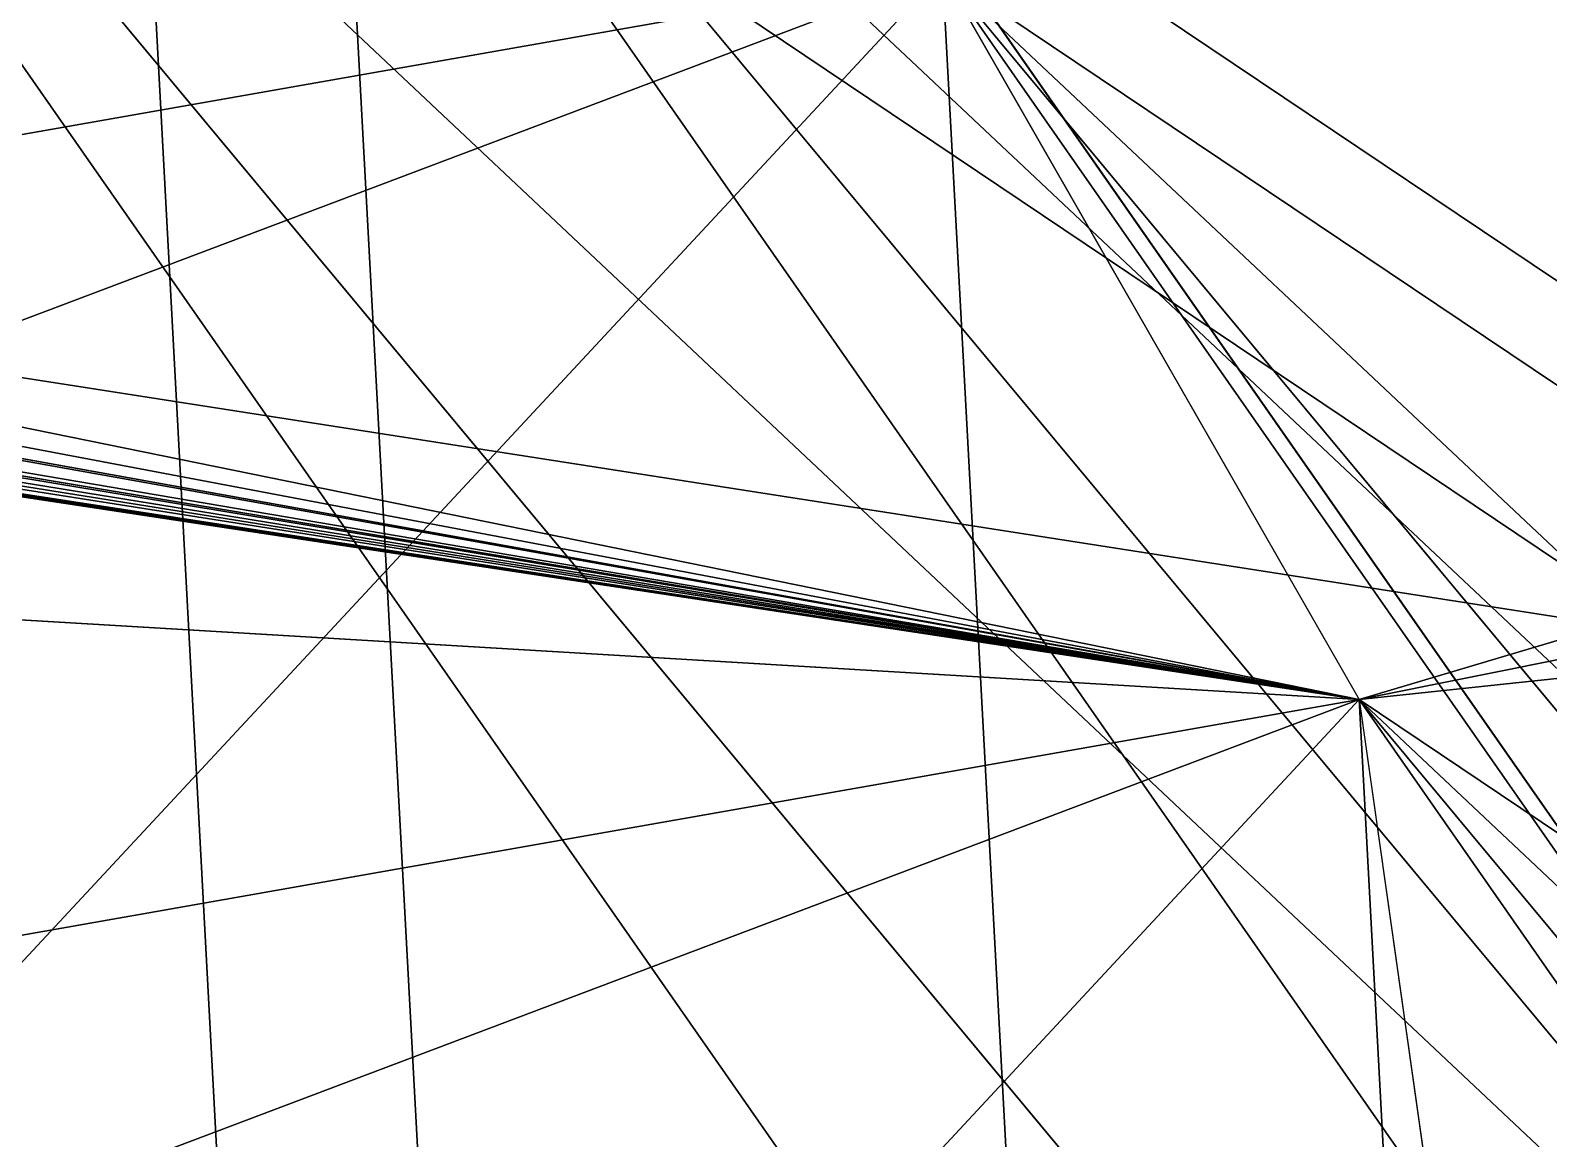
# Model space of a CAD drawing. Header units: metres. Extents: x 503497 to 504361, y 6966567 to 6966857.
# Drawn here: x 504168.887 to 504169.476, y 6966697.092 to 6966697.522 of the extents above; entities that cross this region are included whole.
import ezdxf

# ---------------------------------------------------------------- set-up
doc = ezdxf.new("R2010")
doc.units = ezdxf.units.M

msp = doc.modelspace()

# ---------------------------------------------------------------- linework, layer by layer
at = {"layer": 'SHADOW_APPROVED_20260111T072000'}
for points in [[(504169.2405, 6966697.5447), (504169.4022, 6966697.2624), (504096.2284, 6966712.1664), (504096.0667, 6966712.4487), (504169.2405, 6966697.5447)], [(504169.4022, 6966697.2624), (504169.4593, 6966696.8594), (504096.2855, 6966711.7634), (504096.2284, 6966712.1664), (504169.4022, 6966697.2624)]]:
    msp.add_lwpolyline(points, close=True, dxfattribs=at)
msp.add_lwpolyline([(504152.9477, 6966710.2148), (504167.8718, 6966707.8869), (504167.5638, 6966705.9126), (504170.7929, 6966705.4089), (504170.0047, 6966700.3561), (504169.7774, 6966699.9974), (504169.5259, 6966699.8139), (504168.8949, 6966699.7238), (504168.6104, 6966697.9001), (504168.9205, 6966697.8003), (504169.2405, 6966697.5447), (504169.4022, 6966697.2624), (504169.4593, 6966696.8594), (504167.3244, 6966683.1734), (504124.6436, 6966689.8311)], dxfattribs=at)
at = {"layer": 'SHADOW_APPROVED_20260114T072400'}
for points in [[(504169.2405, 6966697.5447), (504169.4022, 6966697.2624), (504097.3938, 6966710.9011), (504097.2321, 6966711.1834), (504169.2405, 6966697.5447)], [(504169.4022, 6966697.2624), (504169.4593, 6966696.8594), (504097.4509, 6966710.4981), (504097.3938, 6966710.9011), (504169.4022, 6966697.2624)]]:
    msp.add_lwpolyline(points, close=True, dxfattribs=at)
msp.add_lwpolyline([(504152.9477, 6966710.2148), (504167.8718, 6966707.8869), (504167.5638, 6966705.9126), (504170.7929, 6966705.4089), (504170.0047, 6966700.3561), (504169.7774, 6966699.9974), (504169.5259, 6966699.8139), (504168.8949, 6966699.7238), (504168.6104, 6966697.9001), (504168.9205, 6966697.8003), (504169.2405, 6966697.5447), (504169.4022, 6966697.2624), (504169.4593, 6966696.8594), (504167.3244, 6966683.1734), (504124.6436, 6966689.8311)], dxfattribs=at)
at = {"layer": 'SHADOW_APPROVED_20260122T071500'}
for points in [[(504169.2405, 6966697.5447), (504169.4022, 6966697.2624), (504086.8357, 6966712.0305), (504086.674, 6966712.3128), (504169.2405, 6966697.5447)], [(504169.4022, 6966697.2624), (504169.4593, 6966696.8594), (504086.8928, 6966711.6275), (504086.8357, 6966712.0305), (504169.4022, 6966697.2624)]]:
    msp.add_lwpolyline(points, close=True, dxfattribs=at)
msp.add_lwpolyline([(504152.9477, 6966710.2148), (504167.8718, 6966707.8869), (504167.5638, 6966705.9126), (504170.7929, 6966705.4089), (504170.0047, 6966700.3561), (504169.7774, 6966699.9974), (504169.5259, 6966699.8139), (504168.8949, 6966699.7238), (504168.6104, 6966697.9001), (504168.9205, 6966697.8003), (504169.2405, 6966697.5447), (504169.4022, 6966697.2624), (504169.4593, 6966696.8594), (504167.3244, 6966683.1734), (504124.6436, 6966689.8311)], dxfattribs=at)
at = {"layer": 'SHADOW_APPROVED_20260124T072500'}
msp.add_lwpolyline([(504152.9477, 6966710.2148), (504167.8718, 6966707.8869), (504167.5638, 6966705.9126), (504170.7929, 6966705.4089), (504170.0047, 6966700.3561), (504169.7774, 6966699.9974), (504169.5259, 6966699.8139), (504168.8949, 6966699.7238), (504168.6104, 6966697.9001), (504168.9205, 6966697.8003), (504169.2405, 6966697.5447), (504169.4022, 6966697.2624), (504169.4593, 6966696.8594), (504167.3244, 6966683.1734), (504124.6436, 6966689.8311)], dxfattribs=at)
for points in [[(504169.2405, 6966697.5447), (504169.4022, 6966697.2624), (504093.1591, 6966708.9774), (504092.9974, 6966709.2597), (504169.2405, 6966697.5447)], [(504169.4022, 6966697.2624), (504169.4593, 6966696.8594), (504093.2162, 6966708.5744), (504093.1591, 6966708.9774), (504169.4022, 6966697.2624)]]:
    msp.add_lwpolyline(points, close=True, dxfattribs=at)
at = {"layer": 'SHADOW_APPROVED_20260126T071100'}
for points in [[(504169.2405, 6966697.5447), (504169.4022, 6966697.2624), (504080.9771, 6966712.3082), (504080.8154, 6966712.5905), (504169.2405, 6966697.5447)], [(504169.4022, 6966697.2624), (504169.4593, 6966696.8594), (504081.0342, 6966711.9052), (504080.9771, 6966712.3082), (504169.4022, 6966697.2624)]]:
    msp.add_lwpolyline(points, close=True, dxfattribs=at)
msp.add_lwpolyline([(504152.9477, 6966710.2148), (504167.8718, 6966707.8869), (504167.5638, 6966705.9126), (504170.7929, 6966705.4089), (504170.0047, 6966700.3561), (504169.7774, 6966699.9974), (504169.5259, 6966699.8139), (504168.8949, 6966699.7238), (504168.6104, 6966697.9001), (504168.9205, 6966697.8003), (504169.2405, 6966697.5447), (504169.4022, 6966697.2624), (504169.4593, 6966696.8594), (504167.3244, 6966683.1734), (504124.6436, 6966689.8311)], dxfattribs=at)
at = {"layer": 'SHADOW_APPROVED_20260127T071900'}
msp.add_lwpolyline([(504152.9477, 6966710.2148), (504167.8718, 6966707.8869), (504167.5638, 6966705.9126), (504170.7929, 6966705.4089), (504170.0047, 6966700.3561), (504169.7774, 6966699.9974), (504169.5259, 6966699.8139), (504168.8949, 6966699.7238), (504168.6104, 6966697.9001), (504168.9205, 6966697.8003), (504169.2405, 6966697.5447), (504169.4022, 6966697.2624), (504169.4593, 6966696.8594), (504167.3244, 6966683.1734), (504124.6436, 6966689.8311)], dxfattribs=at)
for points in [[(504169.2405, 6966697.5447), (504169.4022, 6966697.2624), (504087.0593, 6966709.755), (504086.8976, 6966710.0373), (504169.2405, 6966697.5447)], [(504169.4022, 6966697.2624), (504169.4593, 6966696.8594), (504087.1164, 6966709.352), (504087.0593, 6966709.755), (504169.4022, 6966697.2624)]]:
    msp.add_lwpolyline(points, close=True, dxfattribs=at)
at = {"layer": 'SHADOW_APPROVED_20260129T071100'}
for points in [[(504169.2405, 6966697.5447), (504169.4022, 6966697.2624), (504078.9565, 6966711.4812), (504078.7948, 6966711.7635), (504169.2405, 6966697.5447)], [(504169.4022, 6966697.2624), (504169.4593, 6966696.8594), (504079.0136, 6966711.0782), (504078.9565, 6966711.4812), (504169.4022, 6966697.2624)]]:
    msp.add_lwpolyline(points, close=True, dxfattribs=at)
msp.add_lwpolyline([(504152.9477, 6966710.2148), (504167.8718, 6966707.8869), (504167.5638, 6966705.9126), (504170.7929, 6966705.4089), (504170.0047, 6966700.3561), (504169.7774, 6966699.9974), (504169.5259, 6966699.8139), (504168.8949, 6966699.7238), (504168.6104, 6966697.9001), (504168.9205, 6966697.8003), (504169.2405, 6966697.5447), (504169.4022, 6966697.2624), (504169.4593, 6966696.8594), (504167.3244, 6966683.1734), (504124.6436, 6966689.8311)], dxfattribs=at)
at = {"layer": 'SHADOW_APPROVED_20260130T071100'}
for points in [[(504169.2405, 6966697.5447), (504169.4022, 6966697.2624), (504078.2703, 6966711.1766), (504078.1086, 6966711.4589), (504169.2405, 6966697.5447)], [(504169.4022, 6966697.2624), (504169.4593, 6966696.8594), (504078.3274, 6966710.7736), (504078.2703, 6966711.1766), (504169.4022, 6966697.2624)]]:
    msp.add_lwpolyline(points, close=True, dxfattribs=at)
msp.add_lwpolyline([(504152.9477, 6966710.2148), (504167.8718, 6966707.8869), (504167.5638, 6966705.9126), (504170.7929, 6966705.4089), (504170.0047, 6966700.3561), (504169.7774, 6966699.9974), (504169.5259, 6966699.8139), (504168.8949, 6966699.7238), (504168.6104, 6966697.9001), (504168.9205, 6966697.8003), (504169.2405, 6966697.5447), (504169.4022, 6966697.2624), (504169.4593, 6966696.8594), (504167.3244, 6966683.1734), (504124.6436, 6966689.8311)], dxfattribs=at)
at = {"layer": 'SHADOW_APPROVED_20260203T070000'}
for points in [[(504169.2405, 6966697.5447), (504169.4022, 6966697.2624), (504063.378, 6966713.5638), (504063.2163, 6966713.8461), (504169.2405, 6966697.5447)], [(504169.4022, 6966697.2624), (504169.4593, 6966696.8594), (504063.4351, 6966713.1608), (504063.378, 6966713.5638), (504169.4022, 6966697.2624)]]:
    msp.add_lwpolyline(points, close=True, dxfattribs=at)
msp.add_lwpolyline([(504152.9477, 6966710.2148), (504167.8718, 6966707.8869), (504167.5638, 6966705.9126), (504170.7929, 6966705.4089), (504170.0047, 6966700.3561), (504169.7774, 6966699.9974), (504169.5259, 6966699.8139), (504168.8949, 6966699.7238), (504168.6104, 6966697.9001), (504168.9205, 6966697.8003), (504169.2405, 6966697.5447), (504169.4022, 6966697.2624), (504169.4593, 6966696.8594), (504167.3244, 6966683.1734), (504124.6436, 6966689.8311)], dxfattribs=at)
at = {"layer": 'SHADOW_APPROVED_20260314T074000'}
msp.add_lwpolyline([(504152.9477, 6966710.2148), (504167.8718, 6966707.8869), (504167.5638, 6966705.9126), (504170.7929, 6966705.4089), (504170.0047, 6966700.3561), (504169.7774, 6966699.9974), (504169.5259, 6966699.8139), (504168.8949, 6966699.7238), (504168.6104, 6966697.9001), (504168.9205, 6966697.8003), (504169.2405, 6966697.5447), (504169.4022, 6966697.2624), (504169.4593, 6966696.8594), (504167.3244, 6966683.1734), (504124.6436, 6966689.8311)], dxfattribs=at)
for points in [[(504168.9205, 6966697.8003), (504169.2405, 6966697.5447), (504081.486, 6966682.0883), (504081.166, 6966682.3439), (504168.9205, 6966697.8003)], [(504169.2405, 6966697.5447), (504169.4022, 6966697.2624), (504081.6477, 6966681.806), (504081.486, 6966682.0883), (504169.2405, 6966697.5447)], [(504169.4022, 6966697.2624), (504169.4593, 6966696.8594), (504081.7048, 6966681.403), (504081.6477, 6966681.806), (504169.4022, 6966697.2624)]]:
    msp.add_lwpolyline(points, close=True, dxfattribs=at)
at = {"layer": 'SHADOW_APPROVED_20260426T070000'}
msp.add_lwpolyline([(504152.9477, 6966710.2148), (504167.8718, 6966707.8869), (504167.5638, 6966705.9126), (504170.7929, 6966705.4089), (504170.0047, 6966700.3561), (504169.7774, 6966699.9974), (504169.5259, 6966699.8139), (504168.8949, 6966699.7238), (504168.6104, 6966697.9001), (504168.9205, 6966697.8003), (504169.2405, 6966697.5447), (504169.4022, 6966697.2624), (504169.4593, 6966696.8594), (504167.3244, 6966683.1734), (504124.6436, 6966689.8311)], dxfattribs=at)
for points in [[(504168.9205, 6966697.8003), (504169.2405, 6966697.5447), (503952.1129, 6966615.4829), (503951.7929, 6966615.7385), (504168.9205, 6966697.8003)], [(504169.2405, 6966697.5447), (504169.4022, 6966697.2624), (503952.2746, 6966615.2006), (503952.1129, 6966615.4829), (504169.2405, 6966697.5447)], [(504169.4022, 6966697.2624), (504169.4593, 6966696.8594), (503952.3317, 6966614.7976), (503952.2746, 6966615.2006), (504169.4022, 6966697.2624)]]:
    msp.add_lwpolyline(points, close=True, dxfattribs=at)
at = {"layer": 'SHADOW_APPROVED_20260621T090000'}
msp.add_lwpolyline([(504152.9477, 6966710.2148), (504167.8718, 6966707.8869), (504167.5638, 6966705.9126), (504170.7929, 6966705.4089), (504170.0047, 6966700.3561), (504169.7774, 6966699.9974), (504169.5259, 6966699.8139), (504168.8949, 6966699.7238), (504168.6104, 6966697.9001), (504168.9205, 6966697.8003), (504169.2405, 6966697.5447), (504169.4022, 6966697.2624), (504169.4593, 6966696.8594), (504167.3244, 6966683.1734), (504124.6436, 6966689.8311)], dxfattribs=at)
for points in [[(504168.9205, 6966697.8003), (504169.2405, 6966697.5447), (504110.7242, 6966634.6131), (504110.4042, 6966634.8687), (504168.9205, 6966697.8003)], [(504169.2405, 6966697.5447), (504169.4022, 6966697.2624), (504110.8859, 6966634.3308), (504110.7242, 6966634.6131), (504169.2405, 6966697.5447)], [(504169.4022, 6966697.2624), (504169.4593, 6966696.8594), (504110.943, 6966633.9278), (504110.8859, 6966634.3308), (504169.4022, 6966697.2624)]]:
    msp.add_lwpolyline(points, close=True, dxfattribs=at)
at = {"layer": 'SHADOW_APPROVED_20260621T120000'}
for points in [[(504162.3543, 6966751.1815), (504177.0609, 6966748.8875), (504179.9269, 6966695.6647), (504165.2203, 6966697.9587), (504162.3543, 6966751.1815)], [(504132.4712, 6966687.6429), (504134.82, 6966702.7008), (504163.8484, 6966698.1727), (504163.4856, 6966695.8471), (504164.8575, 6966695.6331), (504165.2203, 6966697.9587), (504179.9269, 6966695.6647), (504178.1809, 6966684.4716), (504174.9016, 6966684.9831), (504174.7398, 6966683.9458), (504177.6677, 6966683.4891), (504175.9374, 6966672.3964), (504161.4651, 6966674.6539), (504161.1702, 6966672.7633), (504152.4031, 6966674.1309), (504152.8572, 6966677.0421), (504149.7954, 6966677.5197), (504149.6441, 6966676.5493), (504141.312, 6966677.849), (504140.8892, 6966675.1386), (504130.767, 6966676.7175), (504132.4712, 6966687.6429)], [(504169.5259, 6966699.8139), (504168.8949, 6966699.7238), (504171.5159, 6966651.051), (504172.1469, 6966651.1411), (504169.5259, 6966699.8139)], [(504168.8949, 6966699.7238), (504168.6104, 6966697.9001), (504171.2314, 6966649.2273), (504171.5159, 6966651.051), (504168.8949, 6966699.7238)], [(504168.6104, 6966697.9001), (504168.9205, 6966697.8003), (504171.5415, 6966649.1275), (504171.2314, 6966649.2273), (504168.6104, 6966697.9001)], [(504168.9205, 6966697.8003), (504169.2405, 6966697.5447), (504171.8615, 6966648.8719), (504171.5415, 6966649.1275), (504168.9205, 6966697.8003)], [(504169.2405, 6966697.5447), (504169.4022, 6966697.2624), (504172.0232, 6966648.5896), (504171.8615, 6966648.8719), (504169.2405, 6966697.5447)], [(504169.4022, 6966697.2624), (504169.4593, 6966696.8594), (504172.0803, 6966648.1866), (504172.0232, 6966648.5896), (504169.4022, 6966697.2624)]]:
    msp.add_lwpolyline(points, close=True, dxfattribs=at)
msp.add_lwpolyline([(504152.9477, 6966710.2148), (504167.8718, 6966707.8869), (504167.5638, 6966705.9126), (504170.7929, 6966705.4089), (504170.0047, 6966700.3561), (504169.7774, 6966699.9974), (504169.5259, 6966699.8139), (504168.8949, 6966699.7238), (504168.6104, 6966697.9001), (504168.9205, 6966697.8003), (504169.2405, 6966697.5447), (504169.4022, 6966697.2624), (504169.4593, 6966696.8594), (504167.3244, 6966683.1734), (504124.6436, 6966689.8311)], dxfattribs=at)
at = {"layer": 'SHADOW_APPROVED_20260621T140000'}
for points in [[(504146.7781, 6966729.7721), (504138.446, 6966731.0718), (504180.9931, 6966670.0489), (504189.3252, 6966668.7492), (504146.7781, 6966729.7721)], [(504146.9294, 6966730.7425), (504146.7781, 6966729.7721), (504189.3252, 6966668.7492), (504189.4765, 6966669.7196), (504146.9294, 6966730.7425)], [(504168.8949, 6966699.7238), (504168.6104, 6966697.9001), (504207.5201, 6966642.0941), (504207.8046, 6966643.9178), (504168.8949, 6966699.7238)], [(504168.6104, 6966697.9001), (504168.9205, 6966697.8003), (504207.8302, 6966641.9943), (504207.5201, 6966642.0941), (504168.6104, 6966697.9001)], [(504168.9205, 6966697.8003), (504169.2405, 6966697.5447), (504208.1502, 6966641.7387), (504207.8302, 6966641.9943), (504168.9205, 6966697.8003)], [(504169.2405, 6966697.5447), (504169.4022, 6966697.2624), (504208.3119, 6966641.4564), (504208.1502, 6966641.7387), (504169.2405, 6966697.5447)], [(504169.4022, 6966697.2624), (504169.4593, 6966696.8594), (504208.369, 6966641.0534), (504208.3119, 6966641.4564), (504169.4022, 6966697.2624)]]:
    msp.add_lwpolyline(points, close=True, dxfattribs=at)
msp.add_lwpolyline([(504152.9477, 6966710.2148), (504167.8718, 6966707.8869), (504167.5638, 6966705.9126), (504170.7929, 6966705.4089), (504170.0047, 6966700.3561), (504169.7774, 6966699.9974), (504169.5259, 6966699.8139), (504168.8949, 6966699.7238), (504168.6104, 6966697.9001), (504168.9205, 6966697.8003), (504169.2405, 6966697.5447), (504169.4022, 6966697.2624), (504169.4593, 6966696.8594), (504167.3244, 6966683.1734), (504124.6436, 6966689.8311)], dxfattribs=at)
at = {"layer": 'SHADOW_APPROVED_20260621T150000'}
msp.add_lwpolyline([(504152.9477, 6966710.2148), (504167.8718, 6966707.8869), (504167.5638, 6966705.9126), (504170.7929, 6966705.4089), (504170.0047, 6966700.3561), (504169.7774, 6966699.9974), (504169.5259, 6966699.8139), (504168.8949, 6966699.7238), (504168.6104, 6966697.9001), (504168.9205, 6966697.8003), (504169.2405, 6966697.5447), (504169.4022, 6966697.2624), (504169.4593, 6966696.8594), (504167.3244, 6966683.1734), (504124.6436, 6966689.8311)], dxfattribs=at)
for points in [[(504168.8949, 6966699.7238), (504168.6104, 6966697.9001), (504241.8905, 6966628.8973), (504242.175, 6966630.721), (504168.8949, 6966699.7238)], [(504168.6104, 6966697.9001), (504168.9205, 6966697.8003), (504242.2006, 6966628.7975), (504241.8905, 6966628.8973), (504168.6104, 6966697.9001)], [(504168.9205, 6966697.8003), (504169.2405, 6966697.5447), (504242.5206, 6966628.5419), (504242.2006, 6966628.7975), (504168.9205, 6966697.8003)], [(504169.2405, 6966697.5447), (504169.4022, 6966697.2624), (504242.6823, 6966628.2596), (504242.5206, 6966628.5419), (504169.2405, 6966697.5447)], [(504169.4022, 6966697.2624), (504169.4593, 6966696.8594), (504242.7394, 6966627.8566), (504242.6823, 6966628.2596), (504169.4022, 6966697.2624)]]:
    msp.add_lwpolyline(points, close=True, dxfattribs=at)
at = {"layer": 'SHADOW_APPROVED_20260621T160000'}
msp.add_lwpolyline([(504152.9477, 6966710.2148), (504167.8718, 6966707.8869), (504167.5638, 6966705.9126), (504170.7929, 6966705.4089), (504170.0047, 6966700.3561), (504169.7774, 6966699.9974), (504169.5259, 6966699.8139), (504168.8949, 6966699.7238), (504168.6104, 6966697.9001), (504168.9205, 6966697.8003), (504169.2405, 6966697.5447), (504169.4022, 6966697.2624), (504169.4593, 6966696.8594), (504167.3244, 6966683.1734), (504124.6436, 6966689.8311)], dxfattribs=at)
for points in [[(504168.8949, 6966699.7238), (504168.6104, 6966697.9001), (504336.8666, 6966584.8003), (504337.1511, 6966586.624), (504168.8949, 6966699.7238)], [(504168.6104, 6966697.9001), (504168.9205, 6966697.8003), (504337.1767, 6966584.7005), (504336.8666, 6966584.8003), (504168.6104, 6966697.9001)], [(504168.9205, 6966697.8003), (504169.2405, 6966697.5447), (504337.4967, 6966584.4449), (504337.1767, 6966584.7005), (504168.9205, 6966697.8003)], [(504169.2405, 6966697.5447), (504169.4022, 6966697.2624), (504337.6584, 6966584.1626), (504337.4967, 6966584.4449), (504169.2405, 6966697.5447)], [(504169.4022, 6966697.2624), (504169.4593, 6966696.8594), (504337.7155, 6966583.7596), (504337.6584, 6966584.1626), (504169.4022, 6966697.2624)]]:
    msp.add_lwpolyline(points, close=True, dxfattribs=at)
at = {"layer": 'SHADOW_APPROVED_20261019T053000'}
for points in [[(504169.2405, 6966697.5447), (504169.4022, 6966697.2624), (503592.6465, 6966789.3952), (503592.4848, 6966789.6775), (504169.2405, 6966697.5447)], [(504169.4022, 6966697.2624), (504169.4593, 6966696.8594), (503592.7036, 6966788.9922), (503592.6465, 6966789.3952), (504169.4022, 6966697.2624)]]:
    msp.add_lwpolyline(points, close=True, dxfattribs=at)
msp.add_lwpolyline([(504152.9477, 6966710.2148), (504167.8718, 6966707.8869), (504167.5638, 6966705.9126), (504170.7929, 6966705.4089), (504170.0047, 6966700.3561), (504169.7774, 6966699.9974), (504169.5259, 6966699.8139), (504168.8949, 6966699.7238), (504168.6104, 6966697.9001), (504168.9205, 6966697.8003), (504169.2405, 6966697.5447), (504169.4022, 6966697.2624), (504169.4593, 6966696.8594), (504167.3244, 6966683.1734), (504124.6436, 6966689.8311)], dxfattribs=at)
at = {"layer": 'SHADOW_APPROVED_20261112T063500'}
for points in [[(504169.2405, 6966697.5447), (504169.4022, 6966697.2624), (504071.1239, 6966713.2166), (504070.9622, 6966713.4989), (504169.2405, 6966697.5447)], [(504169.4022, 6966697.2624), (504169.4593, 6966696.8594), (504071.181, 6966712.8136), (504071.1239, 6966713.2166), (504169.4022, 6966697.2624)]]:
    msp.add_lwpolyline(points, close=True, dxfattribs=at)
msp.add_lwpolyline([(504152.9477, 6966710.2148), (504167.8718, 6966707.8869), (504167.5638, 6966705.9126), (504170.7929, 6966705.4089), (504170.0047, 6966700.3561), (504169.7774, 6966699.9974), (504169.5259, 6966699.8139), (504168.8949, 6966699.7238), (504168.6104, 6966697.9001), (504168.9205, 6966697.8003), (504169.2405, 6966697.5447), (504169.4022, 6966697.2624), (504169.4593, 6966696.8594), (504167.3244, 6966683.1734), (504124.6436, 6966689.8311)], dxfattribs=at)
at = {"layer": 'SHADOW_APPROVED_20261113T063500'}
for points in [[(504169.2405, 6966697.5447), (504169.4022, 6966697.2624), (504071.5921, 6966713.6321), (504071.4304, 6966713.9144), (504169.2405, 6966697.5447)], [(504169.4022, 6966697.2624), (504169.4593, 6966696.8594), (504071.6492, 6966713.2291), (504071.5921, 6966713.6321), (504169.4022, 6966697.2624)]]:
    msp.add_lwpolyline(points, close=True, dxfattribs=at)
msp.add_lwpolyline([(504152.9477, 6966710.2148), (504167.8718, 6966707.8869), (504167.5638, 6966705.9126), (504170.7929, 6966705.4089), (504170.0047, 6966700.3561), (504169.7774, 6966699.9974), (504169.5259, 6966699.8139), (504168.8949, 6966699.7238), (504168.6104, 6966697.9001), (504168.9205, 6966697.8003), (504169.2405, 6966697.5447), (504169.4022, 6966697.2624), (504169.4593, 6966696.8594), (504167.3244, 6966683.1734), (504124.6436, 6966689.8311)], dxfattribs=at)
at = {"layer": 'SHADOW_APPROVED_20261122T065200'}
for points in [[(504169.2405, 6966697.5447), (504169.4022, 6966697.2624), (504089.2381, 6966711.7132), (504089.0764, 6966711.9955), (504169.2405, 6966697.5447)], [(504169.4022, 6966697.2624), (504169.4593, 6966696.8594), (504089.2952, 6966711.3102), (504089.2381, 6966711.7132), (504169.4022, 6966697.2624)]]:
    msp.add_lwpolyline(points, close=True, dxfattribs=at)
msp.add_lwpolyline([(504152.9477, 6966710.2148), (504167.8718, 6966707.8869), (504167.5638, 6966705.9126), (504170.7929, 6966705.4089), (504170.0047, 6966700.3561), (504169.7774, 6966699.9974), (504169.5259, 6966699.8139), (504168.8949, 6966699.7238), (504168.6104, 6966697.9001), (504168.9205, 6966697.8003), (504169.2405, 6966697.5447), (504169.4022, 6966697.2624), (504169.4593, 6966696.8594), (504167.3244, 6966683.1734), (504124.6436, 6966689.8311)], dxfattribs=at)
at = {"layer": 'SHADOW_APPROVED_20261123T070300'}
msp.add_lwpolyline([(504152.9477, 6966710.2148), (504167.8718, 6966707.8869), (504167.5638, 6966705.9126), (504170.7929, 6966705.4089), (504170.0047, 6966700.3561), (504169.7774, 6966699.9974), (504169.5259, 6966699.8139), (504168.8949, 6966699.7238), (504168.6104, 6966697.9001), (504168.9205, 6966697.8003), (504169.2405, 6966697.5447), (504169.4022, 6966697.2624), (504169.4593, 6966696.8594), (504167.3244, 6966683.1734), (504124.6436, 6966689.8311)], dxfattribs=at)
for points in [[(504169.2405, 6966697.5447), (504169.4022, 6966697.2624), (504097.0053, 6966709.2689), (504096.8436, 6966709.5512), (504169.2405, 6966697.5447)], [(504169.4022, 6966697.2624), (504169.4593, 6966696.8594), (504097.0624, 6966708.8659), (504097.0053, 6966709.2689), (504169.4022, 6966697.2624)]]:
    msp.add_lwpolyline(points, close=True, dxfattribs=at)
at = {"layer": 'SHADOW_APPROVED_20261221T090000'}
msp.add_lwpolyline([(504152.9477, 6966710.2148), (504167.8718, 6966707.8869), (504167.5638, 6966705.9126), (504170.7929, 6966705.4089), (504170.0047, 6966700.3561), (504169.7774, 6966699.9974), (504169.5259, 6966699.8139), (504168.8949, 6966699.7238), (504168.6104, 6966697.9001), (504168.9205, 6966697.8003), (504169.2405, 6966697.5447), (504169.4022, 6966697.2624), (504169.4593, 6966696.8594), (504167.3244, 6966683.1734), (504124.6436, 6966689.8311)], dxfattribs=at)
for points in [[(504169.2405, 6966697.5447), (504169.4022, 6966697.2624), (504139.1475, 6966699.0618), (504138.9858, 6966699.3441), (504169.2405, 6966697.5447)], [(504169.4022, 6966697.2624), (504169.4593, 6966696.8594), (504139.2046, 6966698.6588), (504139.1475, 6966699.0618), (504169.4022, 6966697.2624)]]:
    msp.add_lwpolyline(points, close=True, dxfattribs=at)
at = {"layer": 'SHADOW_APPROVED_20261221T120000'}
msp.add_lwpolyline([(504152.9477, 6966710.2148), (504167.8718, 6966707.8869), (504167.5638, 6966705.9126), (504170.7929, 6966705.4089), (504170.0047, 6966700.3561), (504169.7774, 6966699.9974), (504169.5259, 6966699.8139), (504168.8949, 6966699.7238), (504168.6104, 6966697.9001), (504168.9205, 6966697.8003), (504169.2405, 6966697.5447), (504169.4022, 6966697.2624), (504169.4593, 6966696.8594), (504167.3244, 6966683.1734), (504124.6436, 6966689.8311)], dxfattribs=at)
for points in [[(504168.8949, 6966699.7238), (504168.6104, 6966697.9001), (504170.8829, 6966695.1693), (504171.1674, 6966696.993), (504168.8949, 6966699.7238)], [(504168.6104, 6966697.9001), (504168.9205, 6966697.8003), (504171.193, 6966695.0695), (504170.8829, 6966695.1693), (504168.6104, 6966697.9001)], [(504168.9205, 6966697.8003), (504169.2405, 6966697.5447), (504171.513, 6966694.8139), (504171.193, 6966695.0695), (504168.9205, 6966697.8003)], [(504169.2405, 6966697.5447), (504169.4022, 6966697.2624), (504171.6747, 6966694.5316), (504171.513, 6966694.8139), (504169.2405, 6966697.5447)], [(504169.4022, 6966697.2624), (504169.4593, 6966696.8594), (504171.7318, 6966694.1286), (504171.6747, 6966694.5316), (504169.4022, 6966697.2624)]]:
    msp.add_lwpolyline(points, close=True, dxfattribs=at)
at = {"layer": 'SHADOW_APPROVED_20261221T150000'}
msp.add_lwpolyline([(504152.9477, 6966710.2148), (504167.8718, 6966707.8869), (504167.5638, 6966705.9126), (504170.7929, 6966705.4089), (504170.0047, 6966700.3561), (504169.7774, 6966699.9974), (504169.5259, 6966699.8139), (504168.8949, 6966699.7238), (504168.6104, 6966697.9001), (504168.9205, 6966697.8003), (504169.2405, 6966697.5447), (504169.4022, 6966697.2624), (504169.4593, 6966696.8594), (504167.3244, 6966683.1734), (504124.6436, 6966689.8311)], dxfattribs=at)
for points in [[(504169.2405, 6966697.5447), (504169.4022, 6966697.2624), (504207.0961, 6966701.2827), (504206.9344, 6966701.565), (504169.2405, 6966697.5447)], [(504169.4022, 6966697.2624), (504169.4593, 6966696.8594), (504207.1532, 6966700.8797), (504207.0961, 6966701.2827), (504169.4022, 6966697.2624)]]:
    msp.add_lwpolyline(points, close=True, dxfattribs=at)
at = {"layer": 'SHADOW_APPROVED_20261221T160000'}
msp.add_lwpolyline([(504152.9477, 6966710.2148), (504167.8718, 6966707.8869), (504167.5638, 6966705.9126), (504170.7929, 6966705.4089), (504170.0047, 6966700.3561), (504169.7774, 6966699.9974), (504169.5259, 6966699.8139), (504168.8949, 6966699.7238), (504168.6104, 6966697.9001), (504168.9205, 6966697.8003), (504169.2405, 6966697.5447), (504169.4022, 6966697.2624), (504169.4593, 6966696.8594), (504167.3244, 6966683.1734), (504124.6436, 6966689.8311)], dxfattribs=at)
for points in [[(504169.2405, 6966697.5447), (504169.4022, 6966697.2624), (504228.964, 6966709.2142), (504228.8023, 6966709.4965), (504169.2405, 6966697.5447)], [(504169.4022, 6966697.2624), (504169.4593, 6966696.8594), (504229.0211, 6966708.8112), (504228.964, 6966709.2142), (504169.4022, 6966697.2624)]]:
    msp.add_lwpolyline(points, close=True, dxfattribs=at)
at = {"layer": 'SHADOW_APPROVED_20261221T170000'}
for points in [[(504169.2405, 6966697.5447), (504169.4022, 6966697.2624), (504272.6021, 6966728.15), (504272.4404, 6966728.4323), (504169.2405, 6966697.5447)], [(504169.4022, 6966697.2624), (504169.4593, 6966696.8594), (504272.6592, 6966727.747), (504272.6021, 6966728.15), (504169.4022, 6966697.2624)]]:
    msp.add_lwpolyline(points, close=True, dxfattribs=at)
msp.add_lwpolyline([(504152.9477, 6966710.2148), (504167.8718, 6966707.8869), (504167.5638, 6966705.9126), (504170.7929, 6966705.4089), (504170.0047, 6966700.3561), (504169.7774, 6966699.9974), (504169.5259, 6966699.8139), (504168.8949, 6966699.7238), (504168.6104, 6966697.9001), (504168.9205, 6966697.8003), (504169.2405, 6966697.5447), (504169.4022, 6966697.2624), (504169.4593, 6966696.8594), (504167.3244, 6966683.1734), (504124.6436, 6966689.8311)], dxfattribs=at)
at = {"layer": 'SHADOW_COMPARATOR_RL48_20260111T072000'}
msp.add_lwpolyline([(504152.9477, 6966710.2148), (504167.8718, 6966707.8869), (504167.5638, 6966705.9126), (504170.7929, 6966705.4089), (504170.0047, 6966700.3561), (504169.7774, 6966699.9974), (504169.5259, 6966699.8139), (504168.8949, 6966699.7238), (504168.6104, 6966697.9001), (504168.9205, 6966697.8003), (504169.2405, 6966697.5447), (504169.4022, 6966697.2624), (504169.4593, 6966696.8594), (504167.3244, 6966683.1734), (504124.6436, 6966689.8311)], dxfattribs=at)
for points in [[(504169.2405, 6966697.5447), (504169.4022, 6966697.2624), (504123.7749, 6966706.5558), (504123.6132, 6966706.8381), (504169.2405, 6966697.5447)], [(504169.4022, 6966697.2624), (504169.4593, 6966696.8594), (504123.832, 6966706.1528), (504123.7749, 6966706.5558), (504169.4022, 6966697.2624)]]:
    msp.add_lwpolyline(points, close=True, dxfattribs=at)
at = {"layer": 'SHADOW_COMPARATOR_RL48_20260114T072400'}
msp.add_lwpolyline([(504152.9477, 6966710.2148), (504167.8718, 6966707.8869), (504167.5638, 6966705.9126), (504170.7929, 6966705.4089), (504170.0047, 6966700.3561), (504169.7774, 6966699.9974), (504169.5259, 6966699.8139), (504168.8949, 6966699.7238), (504168.6104, 6966697.9001), (504168.9205, 6966697.8003), (504169.2405, 6966697.5447), (504169.4022, 6966697.2624), (504169.4593, 6966696.8594), (504167.3244, 6966683.1734), (504124.6436, 6966689.8311)], dxfattribs=at)
for points in [[(504169.2405, 6966697.5447), (504169.4022, 6966697.2624), (504124.5016, 6966705.7668), (504124.3399, 6966706.0491), (504169.2405, 6966697.5447)], [(504169.4022, 6966697.2624), (504169.4593, 6966696.8594), (504124.5587, 6966705.3638), (504124.5016, 6966705.7668), (504169.4022, 6966697.2624)]]:
    msp.add_lwpolyline(points, close=True, dxfattribs=at)
at = {"layer": 'SHADOW_COMPARATOR_RL48_20260122T071500'}
msp.add_lwpolyline([(504152.9477, 6966710.2148), (504167.8718, 6966707.8869), (504167.5638, 6966705.9126), (504170.7929, 6966705.4089), (504170.0047, 6966700.3561), (504169.7774, 6966699.9974), (504169.5259, 6966699.8139), (504168.8949, 6966699.7238), (504168.6104, 6966697.9001), (504168.9205, 6966697.8003), (504169.2405, 6966697.5447), (504169.4022, 6966697.2624), (504169.4593, 6966696.8594), (504167.3244, 6966683.1734), (504124.6436, 6966689.8311)], dxfattribs=at)
for points in [[(504169.2405, 6966697.5447), (504169.4022, 6966697.2624), (504117.9181, 6966706.471), (504117.7564, 6966706.7533), (504169.2405, 6966697.5447)], [(504169.4022, 6966697.2624), (504169.4593, 6966696.8594), (504117.9752, 6966706.068), (504117.9181, 6966706.471), (504169.4022, 6966697.2624)]]:
    msp.add_lwpolyline(points, close=True, dxfattribs=at)
at = {"layer": 'SHADOW_COMPARATOR_RL48_20260124T072500'}
msp.add_lwpolyline([(504152.9477, 6966710.2148), (504167.8718, 6966707.8869), (504167.5638, 6966705.9126), (504170.7929, 6966705.4089), (504170.0047, 6966700.3561), (504169.7774, 6966699.9974), (504169.5259, 6966699.8139), (504168.8949, 6966699.7238), (504168.6104, 6966697.9001), (504168.9205, 6966697.8003), (504169.2405, 6966697.5447), (504169.4022, 6966697.2624), (504169.4593, 6966696.8594), (504167.3244, 6966683.1734), (504124.6436, 6966689.8311)], dxfattribs=at)
for points in [[(504169.2405, 6966697.5447), (504169.4022, 6966697.2624), (504121.861, 6966704.5673), (504121.6993, 6966704.8496), (504169.2405, 6966697.5447)], [(504169.4022, 6966697.2624), (504169.4593, 6966696.8594), (504121.9181, 6966704.1643), (504121.861, 6966704.5673), (504169.4022, 6966697.2624)]]:
    msp.add_lwpolyline(points, close=True, dxfattribs=at)
at = {"layer": 'SHADOW_COMPARATOR_RL48_20260126T071100'}
msp.add_lwpolyline([(504152.9477, 6966710.2148), (504167.8718, 6966707.8869), (504167.5638, 6966705.9126), (504170.7929, 6966705.4089), (504170.0047, 6966700.3561), (504169.7774, 6966699.9974), (504169.5259, 6966699.8139), (504168.8949, 6966699.7238), (504168.6104, 6966697.9001), (504168.9205, 6966697.8003), (504169.2405, 6966697.5447), (504169.4022, 6966697.2624), (504169.4593, 6966696.8594), (504167.3244, 6966683.1734), (504124.6436, 6966689.8311)], dxfattribs=at)
for points in [[(504169.2405, 6966697.5447), (504169.4022, 6966697.2624), (504114.265, 6966706.6442), (504114.1033, 6966706.9265), (504169.2405, 6966697.5447)], [(504169.4022, 6966697.2624), (504169.4593, 6966696.8594), (504114.3221, 6966706.2412), (504114.265, 6966706.6442), (504169.4022, 6966697.2624)]]:
    msp.add_lwpolyline(points, close=True, dxfattribs=at)
at = {"layer": 'SHADOW_COMPARATOR_RL48_20260127T071900'}
msp.add_lwpolyline([(504152.9477, 6966710.2148), (504167.8718, 6966707.8869), (504167.5638, 6966705.9126), (504170.7929, 6966705.4089), (504170.0047, 6966700.3561), (504169.7774, 6966699.9974), (504169.5259, 6966699.8139), (504168.8949, 6966699.7238), (504168.6104, 6966697.9001), (504168.9205, 6966697.8003), (504169.2405, 6966697.5447), (504169.4022, 6966697.2624), (504169.4593, 6966696.8594), (504167.3244, 6966683.1734), (504124.6436, 6966689.8311)], dxfattribs=at)
for points in [[(504169.2405, 6966697.5447), (504169.4022, 6966697.2624), (504118.0575, 6966705.0521), (504117.8958, 6966705.3344), (504169.2405, 6966697.5447)], [(504169.4022, 6966697.2624), (504169.4593, 6966696.8594), (504118.1146, 6966704.6491), (504118.0575, 6966705.0521), (504169.4022, 6966697.2624)]]:
    msp.add_lwpolyline(points, close=True, dxfattribs=at)
at = {"layer": 'SHADOW_COMPARATOR_RL48_20260129T071100'}
msp.add_lwpolyline([(504152.9477, 6966710.2148), (504167.8718, 6966707.8869), (504167.5638, 6966705.9126), (504170.7929, 6966705.4089), (504170.0047, 6966700.3561), (504169.7774, 6966699.9974), (504169.5259, 6966699.8139), (504168.8949, 6966699.7238), (504168.6104, 6966697.9001), (504168.9205, 6966697.8003), (504169.2405, 6966697.5447), (504169.4022, 6966697.2624), (504169.4593, 6966696.8594), (504167.3244, 6966683.1734), (504124.6436, 6966689.8311)], dxfattribs=at)
for points in [[(504169.2405, 6966697.5447), (504169.4022, 6966697.2624), (504113.005, 6966706.1285), (504112.8433, 6966706.4108), (504169.2405, 6966697.5447)], [(504169.4022, 6966697.2624), (504169.4593, 6966696.8594), (504113.0621, 6966705.7255), (504113.005, 6966706.1285), (504169.4022, 6966697.2624)]]:
    msp.add_lwpolyline(points, close=True, dxfattribs=at)
at = {"layer": 'SHADOW_COMPARATOR_RL48_20260130T071100'}
msp.add_lwpolyline([(504152.9477, 6966710.2148), (504167.8718, 6966707.8869), (504167.5638, 6966705.9126), (504170.7929, 6966705.4089), (504170.0047, 6966700.3561), (504169.7774, 6966699.9974), (504169.5259, 6966699.8139), (504168.8949, 6966699.7238), (504168.6104, 6966697.9001), (504168.9205, 6966697.8003), (504169.2405, 6966697.5447), (504169.4022, 6966697.2624), (504169.4593, 6966696.8594), (504167.3244, 6966683.1734), (504124.6436, 6966689.8311)], dxfattribs=at)
for points in [[(504169.2405, 6966697.5447), (504169.4022, 6966697.2624), (504112.5771, 6966705.9386), (504112.4154, 6966706.2209), (504169.2405, 6966697.5447)], [(504169.4022, 6966697.2624), (504169.4593, 6966696.8594), (504112.6342, 6966705.5356), (504112.5771, 6966705.9386), (504169.4022, 6966697.2624)]]:
    msp.add_lwpolyline(points, close=True, dxfattribs=at)
at = {"layer": 'SHADOW_COMPARATOR_RL48_20260203T070000'}
msp.add_lwpolyline([(504152.9477, 6966710.2148), (504167.8718, 6966707.8869), (504167.5638, 6966705.9126), (504170.7929, 6966705.4089), (504170.0047, 6966700.3561), (504169.7774, 6966699.9974), (504169.5259, 6966699.8139), (504168.8949, 6966699.7238), (504168.6104, 6966697.9001), (504168.9205, 6966697.8003), (504169.2405, 6966697.5447), (504169.4022, 6966697.2624), (504169.4593, 6966696.8594), (504167.3244, 6966683.1734), (504124.6436, 6966689.8311)], dxfattribs=at)
for points in [[(504169.2405, 6966697.5447), (504169.4022, 6966697.2624), (504103.2911, 6966707.4271), (504103.1294, 6966707.7094), (504169.2405, 6966697.5447)], [(504169.4022, 6966697.2624), (504169.4593, 6966696.8594), (504103.3482, 6966707.0241), (504103.2911, 6966707.4271), (504169.4022, 6966697.2624)]]:
    msp.add_lwpolyline(points, close=True, dxfattribs=at)
at = {"layer": 'SHADOW_COMPARATOR_RL48_20260314T074000'}
msp.add_lwpolyline([(504152.9477, 6966710.2148), (504167.8718, 6966707.8869), (504167.5638, 6966705.9126), (504170.7929, 6966705.4089), (504170.0047, 6966700.3561), (504169.7774, 6966699.9974), (504169.5259, 6966699.8139), (504168.8949, 6966699.7238), (504168.6104, 6966697.9001), (504168.9205, 6966697.8003), (504169.2405, 6966697.5447), (504169.4022, 6966697.2624), (504169.4593, 6966696.8594), (504167.3244, 6966683.1734), (504124.6436, 6966689.8311)], dxfattribs=at)
for points in [[(504168.9205, 6966697.8003), (504169.2405, 6966697.5447), (504114.5214, 6966687.9069), (504114.2014, 6966688.1625), (504168.9205, 6966697.8003)], [(504169.2405, 6966697.5447), (504169.4022, 6966697.2624), (504114.6831, 6966687.6246), (504114.5214, 6966687.9069), (504169.2405, 6966697.5447)], [(504169.4022, 6966697.2624), (504169.4593, 6966696.8594), (504114.7402, 6966687.2216), (504114.6831, 6966687.6246), (504169.4022, 6966697.2624)]]:
    msp.add_lwpolyline(points, close=True, dxfattribs=at)
at = {"layer": 'SHADOW_COMPARATOR_RL48_20260426T070000'}
msp.add_lwpolyline([(504152.9477, 6966710.2148), (504167.8718, 6966707.8869), (504167.5638, 6966705.9126), (504170.7929, 6966705.4089), (504170.0047, 6966700.3561), (504169.7774, 6966699.9974), (504169.5259, 6966699.8139), (504168.8949, 6966699.7238), (504168.6104, 6966697.9001), (504168.9205, 6966697.8003), (504169.2405, 6966697.5447), (504169.4022, 6966697.2624), (504169.4593, 6966696.8594), (504167.3244, 6966683.1734), (504124.6436, 6966689.8311)], dxfattribs=at)
for points in [[(504168.9205, 6966697.8003), (504169.2405, 6966697.5447), (504033.8512, 6966646.3753), (504033.5312, 6966646.6309), (504168.9205, 6966697.8003)], [(504169.2405, 6966697.5447), (504169.4022, 6966697.2624), (504034.0129, 6966646.093), (504033.8512, 6966646.3753), (504169.2405, 6966697.5447)], [(504169.4022, 6966697.2624), (504169.4593, 6966696.8594), (504034.07, 6966645.69), (504034.0129, 6966646.093), (504169.4022, 6966697.2624)]]:
    msp.add_lwpolyline(points, close=True, dxfattribs=at)
at = {"layer": 'SHADOW_COMPARATOR_RL48_20260621T090000'}
msp.add_lwpolyline([(504152.9477, 6966710.2148), (504167.8718, 6966707.8869), (504167.5638, 6966705.9126), (504170.7929, 6966705.4089), (504170.0047, 6966700.3561), (504169.7774, 6966699.9974), (504169.5259, 6966699.8139), (504168.8949, 6966699.7238), (504168.6104, 6966697.9001), (504168.9205, 6966697.8003), (504169.2405, 6966697.5447), (504169.4022, 6966697.2624), (504169.4593, 6966696.8594), (504167.3244, 6966683.1734), (504124.6436, 6966689.8311)], dxfattribs=at)
for points in [[(504168.9205, 6966697.8003), (504169.2405, 6966697.5447), (504132.7528, 6966658.3039), (504132.4328, 6966658.5595), (504168.9205, 6966697.8003)], [(504169.2405, 6966697.5447), (504169.4022, 6966697.2624), (504132.9145, 6966658.0216), (504132.7528, 6966658.3039), (504169.2405, 6966697.5447)], [(504169.4022, 6966697.2624), (504169.4593, 6966696.8594), (504132.9716, 6966657.6186), (504132.9145, 6966658.0216), (504169.4022, 6966697.2624)]]:
    msp.add_lwpolyline(points, close=True, dxfattribs=at)
at = {"layer": 'SHADOW_COMPARATOR_RL48_20260621T120000'}
msp.add_lwpolyline([(504152.9477, 6966710.2148), (504167.8718, 6966707.8869), (504167.5638, 6966705.9126), (504170.7929, 6966705.4089), (504170.0047, 6966700.3561), (504169.7774, 6966699.9974), (504169.5259, 6966699.8139), (504168.8949, 6966699.7238), (504168.6104, 6966697.9001), (504168.9205, 6966697.8003), (504169.2405, 6966697.5447), (504169.4022, 6966697.2624), (504169.4593, 6966696.8594), (504167.3244, 6966683.1734), (504124.6436, 6966689.8311)], dxfattribs=at)
for points in [[(504169.5259, 6966699.8139), (504168.8949, 6966699.7238), (504170.5292, 6966669.374), (504171.1602, 6966669.4641), (504169.5259, 6966699.8139)], [(504168.8949, 6966699.7238), (504168.6104, 6966697.9001), (504170.2447, 6966667.5503), (504170.5292, 6966669.374), (504168.8949, 6966699.7238)], [(504168.6104, 6966697.9001), (504168.9205, 6966697.8003), (504170.5548, 6966667.4505), (504170.2447, 6966667.5503), (504168.6104, 6966697.9001)], [(504168.9205, 6966697.8003), (504169.2405, 6966697.5447), (504170.8748, 6966667.1949), (504170.5548, 6966667.4505), (504168.9205, 6966697.8003)], [(504169.2405, 6966697.5447), (504169.4022, 6966697.2624), (504171.0365, 6966666.9126), (504170.8748, 6966667.1949), (504169.2405, 6966697.5447)], [(504169.4022, 6966697.2624), (504169.4593, 6966696.8594), (504171.0936, 6966666.5096), (504171.0365, 6966666.9126), (504169.4022, 6966697.2624)]]:
    msp.add_lwpolyline(points, close=True, dxfattribs=at)
at = {"layer": 'SHADOW_COMPARATOR_RL48_20260621T140000'}
for points in [[(504146.7781, 6966729.7721), (504138.446, 6966731.0718), (504162.708, 6966696.2741), (504171.0401, 6966694.9744), (504146.7781, 6966729.7721)], [(504146.9294, 6966730.7425), (504146.7781, 6966729.7721), (504171.0401, 6966694.9744), (504171.1914, 6966695.9448), (504146.9294, 6966730.7425)], [(504168.8949, 6966699.7238), (504168.6104, 6966697.9001), (504192.8724, 6966663.1024), (504193.1569, 6966664.9261), (504168.8949, 6966699.7238)], [(504168.6104, 6966697.9001), (504168.9205, 6966697.8003), (504193.1825, 6966663.0026), (504192.8724, 6966663.1024), (504168.6104, 6966697.9001)], [(504168.9205, 6966697.8003), (504169.2405, 6966697.5447), (504193.5025, 6966662.747), (504193.1825, 6966663.0026), (504168.9205, 6966697.8003)], [(504169.2405, 6966697.5447), (504169.4022, 6966697.2624), (504193.6642, 6966662.4647), (504193.5025, 6966662.747), (504169.2405, 6966697.5447)], [(504169.4022, 6966697.2624), (504169.4593, 6966696.8594), (504193.7213, 6966662.0617), (504193.6642, 6966662.4647), (504169.4022, 6966697.2624)]]:
    msp.add_lwpolyline(points, close=True, dxfattribs=at)
msp.add_lwpolyline([(504152.9477, 6966710.2148), (504167.8718, 6966707.8869), (504167.5638, 6966705.9126), (504170.7929, 6966705.4089), (504170.0047, 6966700.3561), (504169.7774, 6966699.9974), (504169.5259, 6966699.8139), (504168.8949, 6966699.7238), (504168.6104, 6966697.9001), (504168.9205, 6966697.8003), (504169.2405, 6966697.5447), (504169.4022, 6966697.2624), (504169.4593, 6966696.8594), (504167.3244, 6966683.1734), (504124.6436, 6966689.8311)], dxfattribs=at)
at = {"layer": 'SHADOW_COMPARATOR_RL48_20260621T150000'}
msp.add_lwpolyline([(504152.9477, 6966710.2148), (504167.8718, 6966707.8869), (504167.5638, 6966705.9126), (504170.7929, 6966705.4089), (504170.0047, 6966700.3561), (504169.7774, 6966699.9974), (504169.5259, 6966699.8139), (504168.8949, 6966699.7238), (504168.6104, 6966697.9001), (504168.9205, 6966697.8003), (504169.2405, 6966697.5447), (504169.4022, 6966697.2624), (504169.4593, 6966696.8594), (504167.3244, 6966683.1734), (504124.6436, 6966689.8311)], dxfattribs=at)
for points in [[(504168.8949, 6966699.7238), (504168.6104, 6966697.9001), (504214.304, 6966654.8736), (504214.5885, 6966656.6973), (504168.8949, 6966699.7238)], [(504168.6104, 6966697.9001), (504168.9205, 6966697.8003), (504214.6141, 6966654.7738), (504214.304, 6966654.8736), (504168.6104, 6966697.9001)], [(504168.9205, 6966697.8003), (504169.2405, 6966697.5447), (504214.9341, 6966654.5182), (504214.6141, 6966654.7738), (504168.9205, 6966697.8003)], [(504169.2405, 6966697.5447), (504169.4022, 6966697.2624), (504215.0958, 6966654.2359), (504214.9341, 6966654.5182), (504169.2405, 6966697.5447)], [(504169.4022, 6966697.2624), (504169.4593, 6966696.8594), (504215.1529, 6966653.8329), (504215.0958, 6966654.2359), (504169.4022, 6966697.2624)]]:
    msp.add_lwpolyline(points, close=True, dxfattribs=at)
at = {"layer": 'SHADOW_COMPARATOR_RL48_20260621T160000'}
msp.add_lwpolyline([(504152.9477, 6966710.2148), (504167.8718, 6966707.8869), (504167.5638, 6966705.9126), (504170.7929, 6966705.4089), (504170.0047, 6966700.3561), (504169.7774, 6966699.9974), (504169.5259, 6966699.8139), (504168.8949, 6966699.7238), (504168.6104, 6966697.9001), (504168.9205, 6966697.8003), (504169.2405, 6966697.5447), (504169.4022, 6966697.2624), (504169.4593, 6966696.8594), (504167.3244, 6966683.1734), (504124.6436, 6966689.8311)], dxfattribs=at)
for points in [[(504168.8949, 6966699.7238), (504168.6104, 6966697.9001), (504273.5261, 6966627.3771), (504273.8106, 6966629.2008), (504168.8949, 6966699.7238)], [(504168.6104, 6966697.9001), (504168.9205, 6966697.8003), (504273.8362, 6966627.2773), (504273.5261, 6966627.3771), (504168.6104, 6966697.9001)], [(504168.9205, 6966697.8003), (504169.2405, 6966697.5447), (504274.1562, 6966627.0217), (504273.8362, 6966627.2773), (504168.9205, 6966697.8003)], [(504169.2405, 6966697.5447), (504169.4022, 6966697.2624), (504274.3179, 6966626.7394), (504274.1562, 6966627.0217), (504169.2405, 6966697.5447)], [(504169.4022, 6966697.2624), (504169.4593, 6966696.8594), (504274.375, 6966626.3364), (504274.3179, 6966626.7394), (504169.4022, 6966697.2624)]]:
    msp.add_lwpolyline(points, close=True, dxfattribs=at)
at = {"layer": 'SHADOW_COMPARATOR_RL48_20261019T053000'}
for points in [[(504169.2405, 6966697.5447), (504169.4022, 6966697.2624), (503809.7678, 6966754.7115), (503809.6061, 6966754.9938), (504169.2405, 6966697.5447)], [(504169.4022, 6966697.2624), (504169.4593, 6966696.8594), (503809.8249, 6966754.3085), (503809.7678, 6966754.7115), (504169.4022, 6966697.2624)]]:
    msp.add_lwpolyline(points, close=True, dxfattribs=at)
msp.add_lwpolyline([(504152.9477, 6966710.2148), (504167.8718, 6966707.8869), (504167.5638, 6966705.9126), (504170.7929, 6966705.4089), (504170.0047, 6966700.3561), (504169.7774, 6966699.9974), (504169.5259, 6966699.8139), (504168.8949, 6966699.7238), (504168.6104, 6966697.9001), (504168.9205, 6966697.8003), (504169.2405, 6966697.5447), (504169.4022, 6966697.2624), (504169.4593, 6966696.8594), (504167.3244, 6966683.1734), (504124.6436, 6966689.8311)], dxfattribs=at)
at = {"layer": 'SHADOW_COMPARATOR_RL48_20261112T063500'}
msp.add_lwpolyline([(504152.9477, 6966710.2148), (504167.8718, 6966707.8869), (504167.5638, 6966705.9126), (504170.7929, 6966705.4089), (504170.0047, 6966700.3561), (504169.7774, 6966699.9974), (504169.5259, 6966699.8139), (504168.8949, 6966699.7238), (504168.6104, 6966697.9001), (504168.9205, 6966697.8003), (504169.2405, 6966697.5447), (504169.4022, 6966697.2624), (504169.4593, 6966696.8594), (504167.3244, 6966683.1734), (504124.6436, 6966689.8311)], dxfattribs=at)
for points in [[(504169.2405, 6966697.5447), (504169.4022, 6966697.2624), (504108.121, 6966707.2106), (504107.9593, 6966707.4929), (504169.2405, 6966697.5447)], [(504169.4022, 6966697.2624), (504169.4593, 6966696.8594), (504108.1781, 6966706.8076), (504108.121, 6966707.2106), (504169.4022, 6966697.2624)]]:
    msp.add_lwpolyline(points, close=True, dxfattribs=at)
at = {"layer": 'SHADOW_COMPARATOR_RL48_20261113T063500'}
msp.add_lwpolyline([(504152.9477, 6966710.2148), (504167.8718, 6966707.8869), (504167.5638, 6966705.9126), (504170.7929, 6966705.4089), (504170.0047, 6966700.3561), (504169.7774, 6966699.9974), (504169.5259, 6966699.8139), (504168.8949, 6966699.7238), (504168.6104, 6966697.9001), (504168.9205, 6966697.8003), (504169.2405, 6966697.5447), (504169.4022, 6966697.2624), (504169.4593, 6966696.8594), (504167.3244, 6966683.1734), (504124.6436, 6966689.8311)], dxfattribs=at)
for points in [[(504169.2405, 6966697.5447), (504169.4022, 6966697.2624), (504108.413, 6966707.4697), (504108.2513, 6966707.752), (504169.2405, 6966697.5447)], [(504169.4022, 6966697.2624), (504169.4593, 6966696.8594), (504108.4701, 6966707.0667), (504108.413, 6966707.4697), (504169.4022, 6966697.2624)]]:
    msp.add_lwpolyline(points, close=True, dxfattribs=at)
at = {"layer": 'SHADOW_COMPARATOR_RL48_20261122T065200'}
msp.add_lwpolyline([(504152.9477, 6966710.2148), (504167.8718, 6966707.8869), (504167.5638, 6966705.9126), (504170.7929, 6966705.4089), (504170.0047, 6966700.3561), (504169.7774, 6966699.9974), (504169.5259, 6966699.8139), (504168.8949, 6966699.7238), (504168.6104, 6966697.9001), (504168.9205, 6966697.8003), (504169.2405, 6966697.5447), (504169.4022, 6966697.2624), (504169.4593, 6966696.8594), (504167.3244, 6966683.1734), (504124.6436, 6966689.8311)], dxfattribs=at)
for points in [[(504169.2405, 6966697.5447), (504169.4022, 6966697.2624), (504119.4161, 6966706.2731), (504119.2544, 6966706.5554), (504169.2405, 6966697.5447)], [(504169.4022, 6966697.2624), (504169.4593, 6966696.8594), (504119.4732, 6966705.8701), (504119.4161, 6966706.2731), (504169.4022, 6966697.2624)]]:
    msp.add_lwpolyline(points, close=True, dxfattribs=at)
at = {"layer": 'SHADOW_COMPARATOR_RL48_20261123T070300'}
msp.add_lwpolyline([(504152.9477, 6966710.2148), (504167.8718, 6966707.8869), (504167.5638, 6966705.9126), (504170.7929, 6966705.4089), (504170.0047, 6966700.3561), (504169.7774, 6966699.9974), (504169.5259, 6966699.8139), (504168.8949, 6966699.7238), (504168.6104, 6966697.9001), (504168.9205, 6966697.8003), (504169.2405, 6966697.5447), (504169.4022, 6966697.2624), (504169.4593, 6966696.8594), (504167.3244, 6966683.1734), (504124.6436, 6966689.8311)], dxfattribs=at)
for points in [[(504169.2405, 6966697.5447), (504169.4022, 6966697.2624), (504124.2593, 6966704.749), (504124.0976, 6966705.0313), (504169.2405, 6966697.5447)], [(504169.4022, 6966697.2624), (504169.4593, 6966696.8594), (504124.3164, 6966704.346), (504124.2593, 6966704.749), (504169.4022, 6966697.2624)]]:
    msp.add_lwpolyline(points, close=True, dxfattribs=at)
at = {"layer": 'SHADOW_COMPARATOR_RL48_20261221T090000'}
msp.add_lwpolyline([(504152.9477, 6966710.2148), (504167.8718, 6966707.8869), (504167.5638, 6966705.9126), (504170.7929, 6966705.4089), (504170.0047, 6966700.3561), (504169.7774, 6966699.9974), (504169.5259, 6966699.8139), (504168.8949, 6966699.7238), (504168.6104, 6966697.9001), (504168.9205, 6966697.8003), (504169.2405, 6966697.5447), (504169.4022, 6966697.2624), (504169.4593, 6966696.8594), (504167.3244, 6966683.1734), (504124.6436, 6966689.8311)], dxfattribs=at)
for points in [[(504169.2405, 6966697.5447), (504169.4022, 6966697.2624), (504150.537, 6966698.3844), (504150.3753, 6966698.6667), (504169.2405, 6966697.5447)], [(504169.4022, 6966697.2624), (504169.4593, 6966696.8594), (504150.5941, 6966697.9814), (504150.537, 6966698.3844), (504169.4022, 6966697.2624)]]:
    msp.add_lwpolyline(points, close=True, dxfattribs=at)
at = {"layer": 'SHADOW_COMPARATOR_RL48_20261221T120000'}
msp.add_lwpolyline([(504152.9477, 6966710.2148), (504167.8718, 6966707.8869), (504167.5638, 6966705.9126), (504170.7929, 6966705.4089), (504170.0047, 6966700.3561), (504169.7774, 6966699.9974), (504169.5259, 6966699.8139), (504168.8949, 6966699.7238), (504168.6104, 6966697.9001), (504168.9205, 6966697.8003), (504169.2405, 6966697.5447), (504169.4022, 6966697.2624), (504169.4593, 6966696.8594), (504167.3244, 6966683.1734), (504124.6436, 6966689.8311)], dxfattribs=at)
for points in [[(504168.8949, 6966699.7238), (504168.6104, 6966697.9001), (504170.0274, 6966696.1973), (504170.3119, 6966698.021), (504168.8949, 6966699.7238)], [(504168.6104, 6966697.9001), (504168.9205, 6966697.8003), (504170.3375, 6966696.0975), (504170.0274, 6966696.1973), (504168.6104, 6966697.9001)], [(504168.9205, 6966697.8003), (504169.2405, 6966697.5447), (504170.6575, 6966695.8419), (504170.3375, 6966696.0975), (504168.9205, 6966697.8003)], [(504169.2405, 6966697.5447), (504169.4022, 6966697.2624), (504170.8192, 6966695.5596), (504170.6575, 6966695.8419), (504169.2405, 6966697.5447)], [(504169.4022, 6966697.2624), (504169.4593, 6966696.8594), (504170.8763, 6966695.1566), (504170.8192, 6966695.5596), (504169.4022, 6966697.2624)]]:
    msp.add_lwpolyline(points, close=True, dxfattribs=at)
at = {"layer": 'SHADOW_COMPARATOR_RL48_20261221T150000'}
msp.add_lwpolyline([(504152.9477, 6966710.2148), (504167.8718, 6966707.8869), (504167.5638, 6966705.9126), (504170.7929, 6966705.4089), (504170.0047, 6966700.3561), (504169.7774, 6966699.9974), (504169.5259, 6966699.8139), (504168.8949, 6966699.7238), (504168.6104, 6966697.9001), (504168.9205, 6966697.8003), (504169.2405, 6966697.5447), (504169.4022, 6966697.2624), (504169.4593, 6966696.8594), (504167.3244, 6966683.1734), (504124.6436, 6966689.8311)], dxfattribs=at)
for points in [[(504169.2405, 6966697.5447), (504169.4022, 6966697.2624), (504192.9061, 6966699.7693), (504192.7444, 6966700.0516), (504169.2405, 6966697.5447)], [(504169.4022, 6966697.2624), (504169.4593, 6966696.8594), (504192.9632, 6966699.3663), (504192.9061, 6966699.7693), (504169.4022, 6966697.2624)]]:
    msp.add_lwpolyline(points, close=True, dxfattribs=at)
at = {"layer": 'SHADOW_COMPARATOR_RL48_20261221T160000'}
msp.add_lwpolyline([(504152.9477, 6966710.2148), (504167.8718, 6966707.8869), (504167.5638, 6966705.9126), (504170.7929, 6966705.4089), (504170.0047, 6966700.3561), (504169.7774, 6966699.9974), (504169.5259, 6966699.8139), (504168.8949, 6966699.7238), (504168.6104, 6966697.9001), (504168.9205, 6966697.8003), (504169.2405, 6966697.5447), (504169.4022, 6966697.2624), (504169.4593, 6966696.8594), (504167.3244, 6966683.1734), (504124.6436, 6966689.8311)], dxfattribs=at)
for points in [[(504169.2405, 6966697.5447), (504169.4022, 6966697.2624), (504206.5418, 6966704.7149), (504206.3801, 6966704.9972), (504169.2405, 6966697.5447)], [(504169.4022, 6966697.2624), (504169.4593, 6966696.8594), (504206.5989, 6966704.3119), (504206.5418, 6966704.7149), (504169.4022, 6966697.2624)]]:
    msp.add_lwpolyline(points, close=True, dxfattribs=at)
at = {"layer": 'SHADOW_COMPARATOR_RL48_20261221T170000'}
for points in [[(504169.2405, 6966697.5447), (504169.4022, 6966697.2624), (504233.7522, 6966716.5223), (504233.5905, 6966716.8046), (504169.2405, 6966697.5447)], [(504169.4022, 6966697.2624), (504169.4593, 6966696.8594), (504233.8093, 6966716.1193), (504233.7522, 6966716.5223), (504169.4022, 6966697.2624)]]:
    msp.add_lwpolyline(points, close=True, dxfattribs=at)
msp.add_lwpolyline([(504152.9477, 6966710.2148), (504167.8718, 6966707.8869), (504167.5638, 6966705.9126), (504170.7929, 6966705.4089), (504170.0047, 6966700.3561), (504169.7774, 6966699.9974), (504169.5259, 6966699.8139), (504168.8949, 6966699.7238), (504168.6104, 6966697.9001), (504168.9205, 6966697.8003), (504169.2405, 6966697.5447), (504169.4022, 6966697.2624), (504169.4593, 6966696.8594), (504167.3244, 6966683.1734), (504124.6436, 6966689.8311)], dxfattribs=at)

doc.saveas('drawing.dxf')
